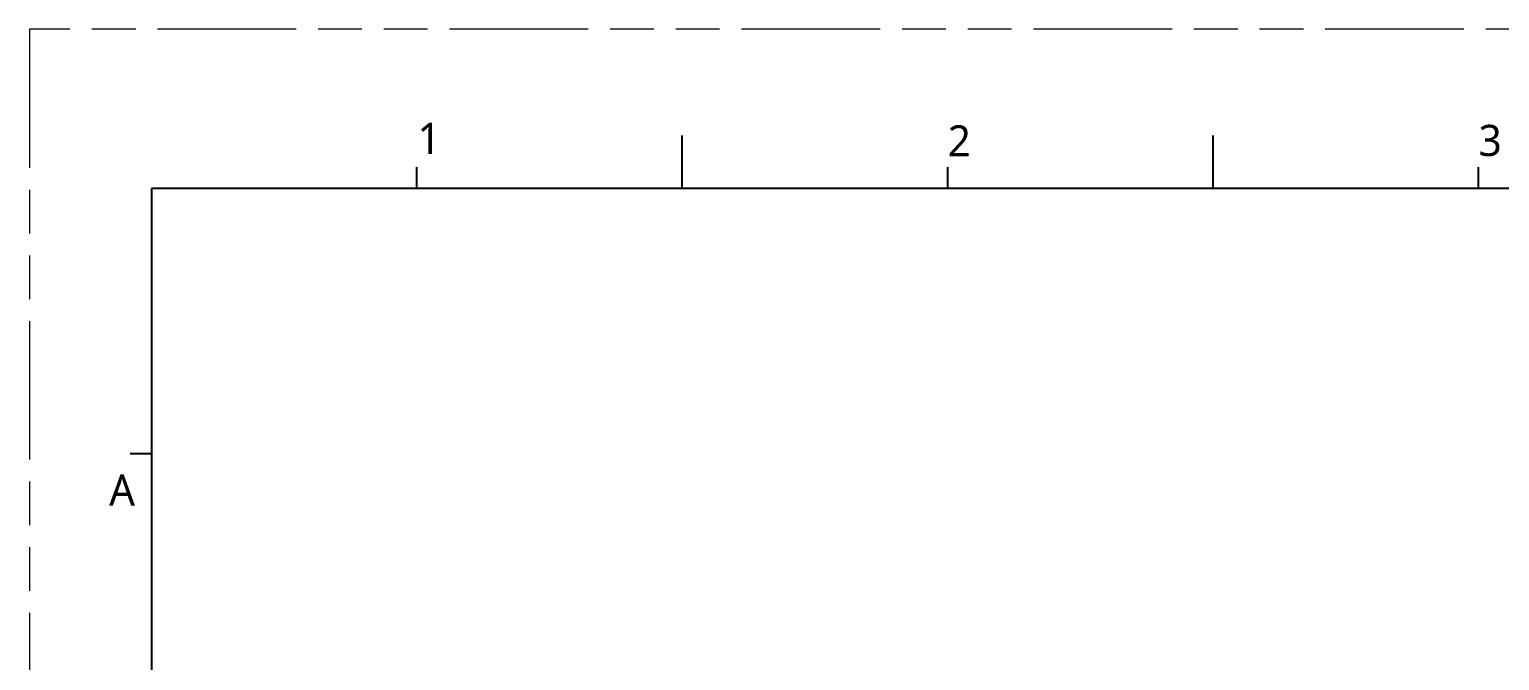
# Model space of a CAD drawing. Extents: x 388 to 686, y 182 to 393.
# Drawn here: x 387.8 to 488.5, y 350 to 393.2 of the extents above; entities that cross this region are included whole.
import ezdxf

# ---------------------------------------------------------------- set-up
doc = ezdxf.new("R2010")
doc.units = 0
doc.linetypes.add('PHANTOM', pattern=[29.5, 9.5, -1.5, 3, -1.5, 3, -1.5, 9.5])
doc.layers.get('0').update_dxf_attribs({"color": 9})
doc.layers.add('0PAPERF', color=2, linetype='PHANTOM', lineweight=5, plot=False)
doc.layers.add('DIM', color=3, linetype='Continuous', lineweight=5)
doc.layers.add('鵬鼎', color=5, linetype='Continuous')
doc.styles.get("Standard").update_dxf_attribs({"font": 'txt.shx'})

msp = doc.modelspace()

# ---------------------------------------------------------------- linework, layer by layer
for p, q in [((432.52, 382.33), (432.52, 385.97)), ((468.89, 382.33), (468.89, 385.97)), ((414.34, 382.33), (414.34, 383.79)), ((450.7, 382.33), (450.7, 383.79)), ((487.07, 382.33), (487.07, 383.79)), ((676.9, 382.33), (396.15, 382.33)), ((396.15, 382.33), (396.15, 188.14)), ((396.15, 364.15), (394.7, 364.15))]:
    msp.add_line(p, q)
at = {"layer": '0PAPERF'}
for p, q in [((686.07, 393.25), (387.79, 393.25)), ((387.79, 393.25), (387.79, 182.32))]:
    msp.add_line(p, q, dxfattribs=at)

# ---------------------------------------------------------------- texts
at = {"layer": 'DIM', "char_height": 2.1342, "width": 1.2993, "attachment_point": 1}
for s, insert in [('{\\fMicrosoft JhengHei|b0|i0|c136|p0;\\C0;1}', (414.38, 386.84)), ('{\\fMicrosoft JhengHei|b0|i0|c136|p0;\\C0;2}', (450.7, 386.67)), ('{\\fMicrosoft JhengHei|b0|i0|c136|p0;\\C0;3}', (487.07, 386.7))]:
    msp.add_mtext(s, dxfattribs=dict(at, insert=insert))
at = {"layer": '鵬鼎', "insert": (393.25, 362.72), "char_height": 2.1342, "width": 4.0256, "attachment_point": 1}
msp.add_mtext('{\\fMicrosoft JhengHei|b0|i0|c136|p0;\\C0;A}', dxfattribs=at)

doc.saveas('drawing.dxf')
